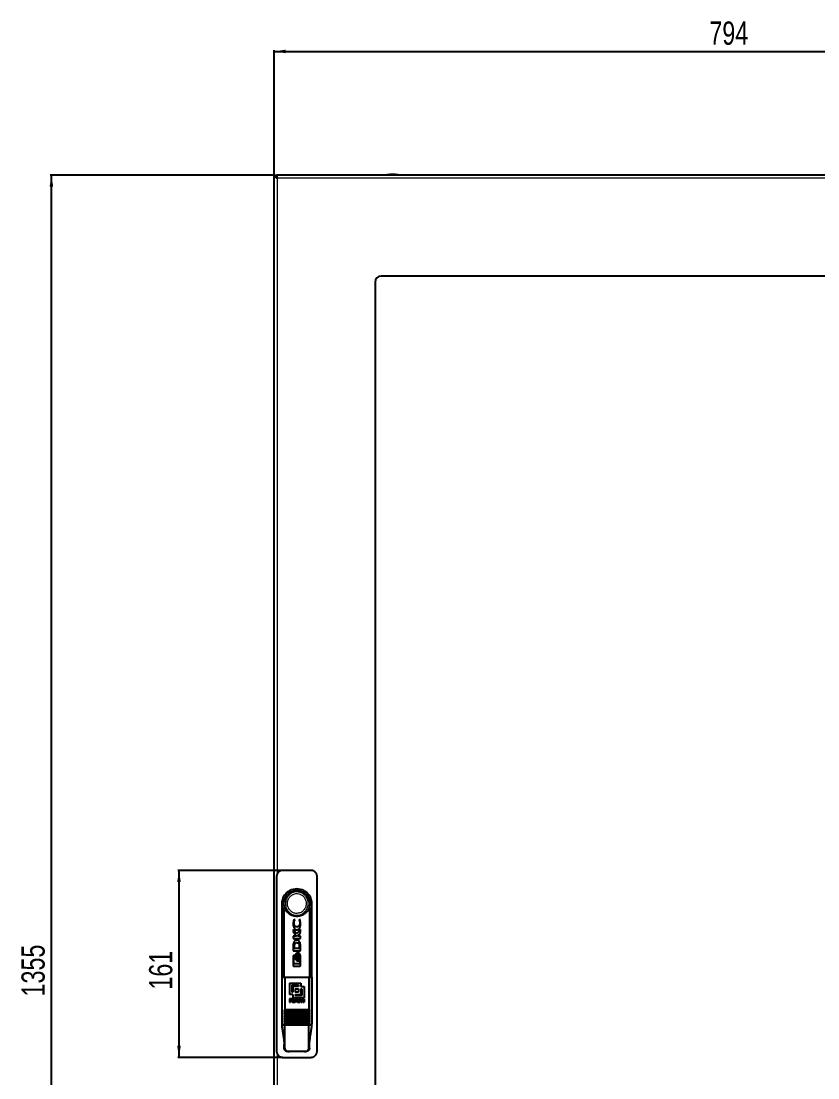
# Model space of a CAD drawing. Header units: millimetres. Extents: x -793 to 1819, y -785 to 978.
# Drawn here: x -793 to -107, y 24 to 934 of the extents above; entities that cross this region are included whole.
import ezdxf

# ---------------------------------------------------------------- set-up
doc = ezdxf.new("R2010")
doc.units = ezdxf.units.MM
doc.layers.add('FORMAT', color=7, linetype='Continuous')
doc.styles.add('SLDTEXTSTYLE0', font='TXT', dxfattribs={"width": 0.75})
doc.dimstyles.new('SLDDIMSTYLE0', dxfattribs={"dimtxt": 20, "dimasz": 10, "dimexe": 0, "dimexo": 0.0625, "dimgap": 5, "dimtad": 2, "dimdec": 1, "dimrnd": 1e-09, "dimzin": 12, "dimdsep": 46, "dimtxsty": 'SLDTEXTSTYLE0', "dimsah": 1, "dimcen": 0.09, "dimadec": 0, "dimazin": 3, "dimtfac": 1, "dimtofl": 0, "dimtmove": 0, "dimatfit": 3, "dimfxl": 0, "dimfrac": 2, "dimtolj": 1, "dimtzin": 12, "dimarcsym": 0})

# ---------------------------------------------------------------- blocks, each defined once
blk = doc.blocks.new('_D')
at = {"layer": 'FORMAT'}
for p, q in [((-575.1, 801.54), (-575.1, 909.03)), ((-575.1, 908.03), (218.9, 908.03)), ((218.9, 801.54), (218.9, 909.03))]:
    blk.add_line(p, q, dxfattribs=at)
for points in [[(-575.1, 908.03), (-565.1, 906.49), (-565.1, 909.57)], [(218.9, 908.03), (208.9, 909.57), (208.9, 906.49)]]:
    blk.add_solid(points, dxfattribs=at)
at = {"layer": 'FORMAT', "insert": (-200.27, 933.81), "char_height": 20, "attachment_point": 1, "style": 'SLDTEXTSTYLE0'}
blk.add_mtext('794', dxfattribs=at)
blk = doc.blocks.new('_D_1')
at = {"layer": 'FORMAT'}
for p, q in [((-575.11, 801.53), (-768, 801.53)), ((-767, -553.47), (-767, 801.53)), ((-575.11, -553.47), (-768, -553.47))]:
    blk.add_line(p, q, dxfattribs=at)
for points in [[(-767, 801.53), (-768.54, 791.53), (-765.46, 791.53)], [(-767, -553.47), (-765.46, -543.47), (-768.54, -543.47)]]:
    blk.add_solid(points, dxfattribs=at)
at = {"layer": 'FORMAT', "insert": (-792.78, 94.48), "char_height": 20, "attachment_point": 1, "rotation": 90, "style": 'SLDTEXTSTYLE0'}
blk.add_mtext('1355', dxfattribs=at)
blk = doc.blocks.new('_D_4')
at = {"layer": 'FORMAT'}
for p, q in [((-567.61, 203.03), (-658.11, 203.03)), ((-657.11, 203.03), (-657.11, 42.03)), ((-567.61, 42.03), (-658.11, 42.03))]:
    blk.add_line(p, q, dxfattribs=at)
for points in [[(-657.11, 203.03), (-658.64, 193.03), (-655.57, 193.03)], [(-657.11, 42.03), (-655.57, 52.03), (-658.64, 52.03)]]:
    blk.add_solid(points, dxfattribs=at)
at = {"layer": 'FORMAT', "insert": (-682.89, 100.37), "char_height": 20, "attachment_point": 1, "rotation": 90, "style": 'SLDTEXTSTYLE0'}
blk.add_mtext('161', dxfattribs=at)

msp = doc.modelspace()

# ---------------------------------------------------------------- linework, layer by layer
at = {"color": 7, "linetype": 'Continuous', "lineweight": 25}
for p, q in [((-575.1, 801.53), (-573.1, 801.53)), ((-575.1, -553.47), (-575.1, 801.53)), ((216.6, 801.53), (-572.8, 801.53)), ((-572.8, 799.8), (-572.8, 801.53)), ((126.9, 714.53), (-483.1, 714.53)), ((-488.1, 709.53), (-488.1, -461.47)), ((-543.6, 203.03), (-567.6, 203.03)), ((-573.1, 197.53), (-573.1, 47.53)), ((-538.1, 47.53), (-538.1, 197.53)), ((-568.6, 174.03), (-568.6, 71.03)), ((-542.6, 71.03), (-542.6, 174.03)), ((-566.6, 111.03), (-566.6, 171.03)), ((-566.6, 171.03), (-566.6, 171.03)), ((-544.6, 171.03), (-544.6, 111.03)), ((-544.6, 171.03), (-544.6, 171.03)), ((-558.3, 160.71), (-558.83, 157.55)), ((-557.21, 160.33), (-558.3, 160.71)), ((-557.21, 160.04), (-557.21, 160.33)), ((-552.81, 160.31), (-553.62, 160.59)), ((-553.62, 160.59), (-553.62, 160.36)), ((-552.38, 157.53), (-552.81, 160.31)), ((-555.96, 148.36), (-558.75, 152.16)), ((-558.75, 152.16), (-558.75, 150.47)), ((-558.75, 150.47), (-555.79, 146.48)), ((-555.79, 146.48), (-558.75, 146.48)), ((-558.75, 146.48), (-558.75, 144.25)), ((-552.46, 152.25), (-555.96, 148.36)), ((-555.1, 146.48), (-552.46, 149.51)), ((-552.46, 146.48), (-555.1, 146.48)), ((-552.46, 149.51), (-552.46, 152.25)), ((-552.46, 144.25), (-552.46, 146.48)), ((-558.75, 144.25), (-552.46, 144.25)), ((-558.74, 137.85), (-558.74, 133.62)), ((-557.79, 138.51), (-557.87, 137.54)), ((-557.87, 137.54), (-557.87, 135.98)), ((-553.23, 135.98), (-553.23, 137.4)), ((-552.48, 138.67), (-552.66, 140.29)), ((-552.45, 137.67), (-552.48, 138.67)), ((-552.45, 137.65), (-552.45, 137.67)), ((-552.45, 137.63), (-552.45, 137.65)), ((-552.45, 133.62), (-552.45, 137.63)), ((-558.75, 129.03), (-558.75, 121.18)), ((-558.74, 133.62), (-552.45, 133.62)), ((-558.24, 122.65), (-558.24, 128.89)), ((-558.24, 128.89), (-557.66, 128.89)), ((-557.66, 129.68), (-558.09, 129.68)), ((-557.87, 135.98), (-553.23, 135.98)), ((-557.66, 128.89), (-557.66, 129.68)), ((-555.64, 131.39), (-555.87, 131.53)), ((-554.9, 131.91), (-555.57, 131.91)), ((-555.27, 130.98), (-555.5, 131.26)), ((-555.16, 128.61), (-554.89, 130.17)), ((-554.88, 127.04), (-555.16, 128.61)), ((-554.89, 130.17), (-555.12, 130.74)), ((-553.81, 131.91), (-554.51, 131.91)), ((-552.46, 121.18), (-552.46, 129.03)), ((-552.94, 122.65), (-558.24, 122.65)), ((-558.09, 120.53), (-553.12, 120.53)), ((-555.93, 125.71), (-555.66, 125.85)), ((-555.73, 125.24), (-555.05, 125.24)), ((-555.51, 125.97), (-555.27, 126.24)), ((-555.11, 126.48), (-554.88, 127.04)), ((-554.66, 125.24), (-553.96, 125.24)), ((-552.94, 126.33), (-552.94, 122.65)), ((-568.57, 111.03), (-568.57, 70.53)), ((-568.57, 111.03), (-565.94, 111.03)), ((-565.94, 111.03), (-545.26, 111.03)), ((-565.94, 111.03), (-565.94, 83.03)), ((-545.26, 111.03), (-545.26, 83.03)), ((-545.26, 111.03), (-542.64, 111.03)), ((-542.64, 111.03), (-542.64, 70.53)), ((-561.95, 106.03), (-552.18, 106.03)), ((-561.95, 106.03), (-561.95, 96.27)), ((-559.99, 104.08), (-559.99, 98.22)), ((-559.99, 104.08), (-554.14, 104.08)), ((-554.14, 103.1), (-559.02, 103.1)), ((-559.02, 103.1), (-559.02, 98.22)), ((-557.06, 101.15), (-557.06, 98.22)), ((-557.06, 101.15), (-554.14, 101.15)), ((-554.14, 104.08), (-554.14, 103.1)), ((-554.14, 101.15), (-554.14, 98.22)), ((-552.18, 106.03), (-552.18, 103.1)), ((-552.18, 103.1), (-549.26, 103.1)), ((-552.18, 101.15), (-552.18, 96.27)), ((-552.18, 101.15), (-551.21, 101.15)), ((-551.21, 101.15), (-551.21, 95.3)), ((-549.26, 103.1), (-549.26, 93.34)), ((-559.02, 96.27), (-561.95, 96.27)), ((-559.88, 92.47), (-561.94, 92.47)), ((-561.94, 92.47), (-561.94, 89.5)), ((-561.07, 91.98), (-561.07, 91.18)), ((-561.07, 91.98), (-560, 91.98)), ((-560.04, 91.18), (-561.07, 91.18)), ((-559.02, 98.22), (-559.99, 98.22)), ((-559.02, 96.27), (-559.02, 93.34)), ((-549.26, 93.34), (-559.02, 93.34)), ((-556.56, 92.47), (-558.1, 89.5)), ((-554.14, 98.22), (-557.06, 98.22)), ((-557.06, 96.27), (-557.06, 95.3)), ((-557.06, 96.27), (-552.18, 96.27)), ((-551.21, 95.3), (-557.06, 95.3)), ((-556.64, 90.6), (-556.05, 91.87)), ((-555.54, 92.47), (-556.56, 92.47)), ((-556.05, 91.87), (-555.45, 90.6)), ((-553.98, 89.5), (-555.54, 92.47)), ((-552.22, 92.47), (-553.53, 92.47)), ((-553.53, 92.47), (-553.53, 89.5)), ((-552.69, 91.9), (-552.69, 89.5)), ((-552.69, 91.9), (-551.81, 89.5)), ((-551.36, 90.21), (-552.22, 92.47)), ((-550.51, 92.47), (-551.36, 90.21)), ((-550.9, 89.5), (-550.02, 91.9)), ((-549.19, 92.47), (-550.51, 92.47)), ((-550.02, 91.9), (-550.02, 89.5)), ((-549.19, 92.47), (-549.19, 89.5)), ((-566.2, 82.93), (-566, 82.93)), ((-545.2, 82.93), (-566, 82.93)), ((-561.94, 89.5), (-561.07, 89.5)), ((-561.07, 90.68), (-561.07, 89.5)), ((-561.07, 90.68), (-560.14, 90.68)), ((-559.51, 90.2), (-559.49, 89.88)), ((-559.36, 89.5), (-558.4, 89.5)), ((-558.57, 89.94), (-558.59, 90.29)), ((-558.57, 89.94), (-558.57, 89.92)), ((-558.4, 89.59), (-558.4, 89.5)), ((-558.1, 89.5), (-557.16, 89.5)), ((-557.16, 89.5), (-556.88, 90.11)), ((-556.88, 90.11), (-555.21, 90.11)), ((-555.45, 90.6), (-556.64, 90.6)), ((-555.21, 90.11), (-554.91, 89.5)), ((-554.91, 89.5), (-553.98, 89.5)), ((-553.53, 89.5), (-552.69, 89.5)), ((-551.81, 89.5), (-550.9, 89.5)), ((-550.02, 89.5), (-549.19, 89.5)), ((-545.2, 82.93), (-545, 82.93)), ((-545.2, 81.53), (-566, 81.53)), ((-545.2, 80.13), (-566, 80.13)), ((-545.2, 78.73), (-566, 78.73)), ((-545.2, 77.33), (-566, 77.33)), ((-545.2, 75.93), (-566, 75.93)), ((-545.2, 74.53), (-566, 74.53)), ((-545.2, 73.13), (-566, 73.13)), ((-545.2, 81.53), (-545, 81.53)), ((-545.2, 80.13), (-545, 80.13)), ((-545.2, 78.73), (-545, 78.73)), ((-545.2, 77.33), (-545, 77.33)), ((-545.2, 75.93), (-545, 75.93)), ((-545.2, 74.53), (-545, 74.53)), ((-545.2, 73.13), (-545, 73.13)), ((-568.57, 70.53), (-565.94, 70.53)), ((-568.57, 70.03), (-565.94, 70.03)), ((-566.6, 70.03), (-566.6, 70.53)), ((-565.94, 71.83), (-565.94, 70.53)), ((-565.94, 70.53), (-545.26, 70.53)), ((-565.94, 50.03), (-565.94, 70.03)), ((-565.94, 70.03), (-545.26, 70.03)), ((-545.26, 71.83), (-545.26, 70.53)), ((-545.26, 70.53), (-542.64, 70.53)), ((-545.26, 50.03), (-545.26, 70.03)), ((-545.26, 70.03), (-542.64, 70.03)), ((-544.6, 70.53), (-544.6, 70.03)), ((-566.56, 50.03), (-566.56, 53.12)), ((-562.33, 47.03), (-563.26, 47.03)), ((-548.87, 47.03), (-562.33, 47.03)), ((-547.94, 47.03), (-548.87, 47.03)), ((-544.64, 50.03), (-544.64, 53.12)), ((-567.6, 42.03), (-543.6, 42.03))]:
    msp.add_line(p, q, dxfattribs=at)
at = {"color": 8, "linetype": 'Continuous', "lineweight": 18}
for p, q in [((-473.1, 801.66), (-477.96, 801.66)), ((-473.1, 801.78), (-477.85, 801.78)), ((-468.35, 801.78), (-473.1, 801.78)), ((-468.24, 801.66), (-473.1, 801.66)), ((216.3, 798.93), (-572.5, 798.93)), ((-572.5, 798.93), (-572.5, 200)), ((-565.94, 83.03), (-545.26, 83.03)), ((-566.56, 50.03), (-565.94, 50.03)), ((-545.26, 50.03), (-544.64, 50.03)), ((-572.5, 45.04), (-572.5, -550.87))]:
    msp.add_line(p, q, dxfattribs=at)
at = {"color": 7, "linetype": 'Continuous', "lineweight": 25}
for centre, radius, start, end in [((-477.84, 801.66), 0.126, 96.02558, 180), ((-452.2, 801.6), 25.77, 179.86102, 180.13898), ((-473.1, 756.78), 45.25, 90.0016, 96.02558), ((-473.1, 756.78), 45.25, 83.97442, 89.9984), ((-468.37, 801.66), 0.126, 0, 83.97442), ((-494.01, 801.6), 25.77, 359.86102, 0.13898), ((-483.1, 709.53), 5, 90, 180), ((-555.6, 174.03), 11.4, 344.74488, 195.25752), ((-555.6, 174.03), 13, 35.39435, 144.60565), ((-555.6, 174.03), 13, 144.60565, 180), ((-555.6, 174.03), 13, 0, 35.39435), ((-555.6, 71.03), 13, 180, 184.41172), ((-555.6, 71.03), 13, 355.58829, 0)]:
    msp.add_arc(centre, radius, start, end, dxfattribs=at)
for points, knots in [([(-575.1, 801.53), (-575.1, 801.42), (-575.08, 801.32), (-575.02, 801.1), (-574.97, 800.99), (-574.84, 800.77), (-574.76, 800.66), (-574.57, 800.45), (-574.46, 800.34), (-574.22, 800.12), (-574.08, 800.01), (-573.8, 799.8), (-573.65, 799.69), (-573.18, 799.36), (-572.84, 799.15), (-572.5, 798.93)], [0, 0, 0, 0, 0.125, 0.125, 0.25, 0.25, 0.375, 0.375, 0.5, 0.5, 0.625, 0.625, 0.75, 0.75, 1, 1, 1, 1]), ([(-573.1, 801.53), (-573.1, 801.1), (-573.04, 800.67), (-572.81, 799.8), (-572.66, 799.37), (-572.5, 798.93)], [0, 0, 0, 0, 0.5, 0.5, 1, 1, 1, 1]), ([(-572.5, 798.93), (-572.53, 799.27), (-572.55, 799.61), (-572.6, 800.24), (-572.63, 800.53), (-572.68, 801.01), (-572.7, 801.2), (-572.75, 801.46), (-572.78, 801.53), (-572.8, 801.53)], [0, 0, 0, 0, 0.25, 0.25, 0.5, 0.5, 0.75, 0.75, 1, 1, 1, 1]), ([(-567.6, 203.03), (-567.68, 203.03), (-567.91, 203.03), (-568.29, 203), (-568.75, 202.92), (-569.12, 202.82), (-569.53, 202.69), (-569.94, 202.52), (-570.42, 202.27), (-570.78, 202.03), (-571.18, 201.72), (-571.61, 201.33), (-572, 200.85), (-572.35, 200.33), (-572.64, 199.79), (-572.85, 199.2), (-572.99, 198.66), (-573.08, 198.14), (-573.09, 197.74), (-573.1, 197.53)], [0, 0, 0, 0, 0.026495, 0.079728, 0.133428, 0.187603, 0.214828, 0.281033, 0.343431, 0.401461, 0.429631, 0.518987, 0.603551, 0.644369, 0.733725, 0.818289, 0.859107, 0.929331, 1, 1, 1, 1]), ([(-538.1, 197.53), (-538.1, 197.61), (-538.1, 197.84), (-538.14, 198.22), (-538.21, 198.68), (-538.31, 199.05), (-538.48, 199.57), (-538.73, 200.14), (-539.07, 200.66), (-539.44, 201.15), (-539.87, 201.6), (-540.36, 201.98), (-540.81, 202.28), (-541.22, 202.5), (-541.72, 202.71), (-542.09, 202.82), (-542.51, 202.93), (-542.99, 203.01), (-543.4, 203.03), (-543.6, 203.03)], [0, 0, 0, 0, 0.026361, 0.079299, 0.132997, 0.187473, 0.214842, 0.321014, 0.402187, 0.429556, 0.535729, 0.616903, 0.644273, 0.72354, 0.777239, 0.831716, 0.859086, 0.929219, 1, 1, 1, 1]), ([(-544.6, 171.03), (-544.61, 171.01), (-544.63, 170.93), (-544.68, 170.83), (-544.75, 170.76), (-544.81, 170.73), (-544.87, 170.73), (-544.91, 170.74), (-544.95, 170.77), (-544.99, 170.78), (-545.02, 170.82), (-545.04, 170.81), (-545.07, 170.77), (-545.15, 170.63), (-545.24, 170.42), (-545.37, 170.13), (-545.52, 169.79), (-545.7, 169.39), (-545.91, 169), (-546.16, 168.57), (-546.5, 168.05), (-546.96, 167.45), (-547.37, 166.98), (-547.74, 166.6), (-548.16, 166.2), (-548.73, 165.72), (-549.47, 165.19), (-550.13, 164.8), (-550.68, 164.53), (-551.23, 164.27), (-551.95, 164), (-552.84, 163.73), (-553.6, 163.57), (-554.22, 163.49), (-554.84, 163.42), (-555.56, 163.4), (-556.45, 163.43), (-557.24, 163.51), (-557.91, 163.64), (-558.57, 163.79), (-559.27, 164), (-559.85, 164.23), (-560.38, 164.46), (-560.72, 164.62), (-561.14, 164.85), (-561.45, 165.03), (-561.98, 165.36), (-562.56, 165.79), (-563.23, 166.36), (-563.78, 166.92), (-564.19, 167.4), (-564.51, 167.8), (-564.81, 168.22), (-565.14, 168.74), (-565.39, 169.19), (-565.56, 169.53), (-565.66, 169.74), (-565.77, 169.98), (-565.87, 170.23), (-565.98, 170.47), (-566.06, 170.64), (-566.11, 170.74), (-566.15, 170.79), (-566.17, 170.82), (-566.2, 170.8), (-566.24, 170.77), (-566.3, 170.74), (-566.36, 170.73), (-566.42, 170.74), (-566.46, 170.77), (-566.5, 170.81), (-566.55, 170.89), (-566.58, 170.98), (-566.6, 171.03)], [0, 0, 0, 0, 0.007429, 0.022366, 0.037562, 0.053017, 0.060786, 0.067374, 0.073961, 0.080589, 0.08425, 0.085866, 0.088472, 0.091878, 0.103753, 0.109329, 0.120579, 0.137541, 0.148867, 0.160012, 0.182366, 0.204942, 0.227741, 0.239178, 0.252537, 0.279364, 0.306563, 0.334141, 0.347993, 0.361602, 0.38893, 0.41664, 0.44474, 0.458856, 0.47264, 0.500321, 0.523672, 0.552117, 0.571185, 0.585017, 0.612793, 0.636229, 0.640975, 0.664789, 0.669571, 0.683938, 0.697687, 0.7253, 0.748604, 0.777009, 0.796056, 0.805201, 0.823525, 0.841971, 0.860539, 0.869844, 0.87594, 0.882036, 0.892761, 0.900541, 0.906874, 0.910301, 0.913, 0.914838, 0.9167, 0.924526, 0.932352, 0.948085, 0.955997, 0.963249, 0.970501, 0.985183, 1, 1, 1, 1]), ([(-558.83, 157.55), (-558.8, 156.96), (-558.75, 155.78), (-558.25, 154.07), (-557.51, 152.76), (-556.68, 152.11), (-556.13, 151.88), (-555.83, 151.86), (-555.68, 151.84)], [0, 0, 0, 0, 0.250282, 0.499393, 0.748791, 0.874699, 0.937286, 1, 1, 1, 1]), ([(-558, 157.61), (-557.97, 158.05), (-557.91, 158.92), (-557.45, 159.67), (-557.21, 160.04)], [0, 0, 0, 0, 0.500963, 1, 1, 1, 1]), ([(-555.53, 154.35), (-555.72, 154.37), (-556.09, 154.4), (-556.61, 154.66), (-557.05, 155.01), (-557.52, 155.6), (-557.92, 156.48), (-557.98, 157.23), (-558, 157.61)], [0, 0, 0, 0, 0.124416, 0.248357, 0.373982, 0.500169, 0.7494, 1, 1, 1, 1]), ([(-555.68, 151.84), (-555.37, 151.87), (-554.76, 151.93), (-553.93, 152.39), (-553.32, 153.09), (-552.77, 154.19), (-552.43, 155.7), (-552.39, 156.92), (-552.38, 157.53)], [0, 0, 0, 0, 0.125262, 0.250124, 0.375384, 0.500707, 0.750322, 1, 1, 1, 1]), ([(-553.06, 157.61), (-553.09, 157.23), (-553.14, 156.48), (-553.54, 155.61), (-554.01, 155.02), (-554.44, 154.66), (-554.96, 154.4), (-555.34, 154.37), (-555.53, 154.35)], [0, 0, 0, 0, 0.249965, 0.497821, 0.623014, 0.748581, 0.874284, 1, 1, 1, 1]), ([(-553.62, 160.36), (-553.45, 159.91), (-553.12, 159.03), (-553.08, 158.08), (-553.06, 157.61)], [0, 0, 0, 0, 0.500084, 1, 1, 1, 1]), ([(-558.09, 141.38), (-558.22, 141.11), (-558.48, 140.56), (-558.68, 139.36), (-558.72, 138.45), (-558.74, 137.85)], [0, 0, 0, 0, 0.249362, 0.499672, 1, 1, 1, 1]), ([(-552.66, 140.29), (-552.75, 140.59), (-552.93, 141.19), (-553.44, 141.98), (-554.13, 142.62), (-554.98, 143.02), (-555.93, 143.06), (-556.83, 142.75), (-557.57, 142.15), (-557.92, 141.64), (-558.09, 141.38)], [0, 0, 0, 0, 0.125557, 0.25014, 0.375477, 0.500068, 0.624419, 0.749377, 0.874071, 1, 1, 1, 1]), ([(-555.58, 140.53), (-555.86, 140.52), (-556.29, 140.51), (-556.83, 140.33), (-557.18, 140.08), (-557.43, 139.73), (-557.64, 139.21), (-557.73, 138.79), (-557.79, 138.51)], [0, 0, 0, 0, 0.249432, 0.37514, 0.499356, 0.623458, 0.749245, 1, 1, 1, 1]), ([(-553.23, 137.4), (-553.24, 137.78), (-553.26, 138.52), (-553.46, 139.48), (-553.94, 140.08), (-554.61, 140.48), (-555.19, 140.51), (-555.58, 140.53)], [0, 0, 0, 0, 0.248427, 0.497372, 0.622903, 0.74851, 1, 1, 1, 1]), ([(-558.09, 129.68), (-558.17, 129.67), (-558.34, 129.65), (-558.56, 129.5), (-558.69, 129.32), (-558.74, 129.16), (-558.74, 129.07), (-558.75, 129.03)], [0, 0, 0, 0, 0.249445, 0.498999, 0.74851, 0.873859, 1, 1, 1, 1]), ([(-555.87, 131.53), (-556, 131.47), (-556.26, 131.34), (-556.67, 130.93), (-557.03, 130.3), (-557.28, 129.47), (-557.3, 128.9), (-557.32, 128.61)], [0, 0, 0, 0, 0.1246, 0.248977, 0.500405, 0.749333, 1, 1, 1, 1]), ([(-557.32, 128.61), (-557.31, 128.33), (-557.28, 127.77), (-557.04, 126.95), (-556.7, 126.33), (-556.3, 125.91), (-556.05, 125.78), (-555.93, 125.71)], [0, 0, 0, 0, 0.2487307, 0.4973773, 0.750528, 0.8752331, 1, 1, 1, 1]), ([(-556.81, 128.61), (-556.76, 129.13), (-556.69, 129.91), (-556.23, 130.87), (-555.84, 131.21), (-555.64, 131.39)], [0, 0, 0, 0, 0.4989654, 0.749922, 1, 1, 1, 1]), ([(-555.66, 125.85), (-555.86, 126.02), (-556.24, 126.37), (-556.69, 127.32), (-556.76, 128.1), (-556.81, 128.61)], [0, 0, 0, 0, 0.249575, 0.500842, 1, 1, 1, 1]), ([(-555.5, 131.26), (-555.67, 131.09), (-556.01, 130.73), (-556.4, 129.83), (-556.46, 129.1), (-556.51, 128.61)], [0, 0, 0, 0, 0.2501927, 0.5001584, 1, 1, 1, 1]), ([(-556.51, 128.61), (-556.46, 128.13), (-556.4, 127.4), (-556.01, 126.5), (-555.68, 126.14), (-555.51, 125.97)], [0, 0, 0, 0, 0.499584, 0.749527, 1, 1, 1, 1]), ([(-556, 128.61), (-555.97, 129.03), (-555.93, 129.67), (-555.63, 130.47), (-555.39, 130.81), (-555.27, 130.98)], [0, 0, 0, 0, 0.50146, 0.750257, 1, 1, 1, 1]), ([(-555.27, 126.24), (-555.39, 126.41), (-555.63, 126.76), (-555.92, 127.56), (-555.96, 128.19), (-556, 128.61)], [0, 0, 0, 0, 0.250895, 0.500775, 1, 1, 1, 1]), ([(-554.23, 128.61), (-554.28, 127.96), (-554.36, 126.99), (-554.87, 125.98), (-555.29, 125.47), (-555.58, 125.32), (-555.73, 125.24)], [0, 0, 0, 0, 0.497146, 0.748374, 0.87465, 1, 1, 1, 1]), ([(-555.12, 130.74), (-555.28, 130.4), (-555.62, 129.73), (-555.65, 128.99), (-555.67, 128.61)], [0, 0, 0, 0, 0.498433, 1, 1, 1, 1]), ([(-555.67, 128.61), (-555.65, 128.23), (-555.62, 127.49), (-555.28, 126.81), (-555.11, 126.48)], [0, 0, 0, 0, 0.501471, 1, 1, 1, 1]), ([(-555.57, 131.91), (-555.45, 131.82), (-555.19, 131.64), (-554.81, 131.14), (-554.35, 130.16), (-554.28, 129.23), (-554.23, 128.61)], [0, 0, 0, 0, 0.1256783, 0.2511395, 0.5015899, 1, 1, 1, 1]), ([(-555.05, 125.24), (-554.91, 125.32), (-554.62, 125.47), (-554.2, 125.97), (-553.68, 126.99), (-553.61, 127.96), (-553.56, 128.61)], [0, 0, 0, 0, 0.125292, 0.251009, 0.501049, 1, 1, 1, 1]), ([(-553.56, 128.61), (-553.6, 129.23), (-553.67, 130.15), (-554.14, 131.14), (-554.51, 131.64), (-554.77, 131.82), (-554.9, 131.91)], [0, 0, 0, 0, 0.496168, 0.747703, 0.874111, 1, 1, 1, 1]), ([(-553.16, 128.61), (-553.21, 127.96), (-553.29, 126.99), (-553.8, 125.98), (-554.22, 125.47), (-554.51, 125.32), (-554.66, 125.24)], [0, 0, 0, 0, 0.497154, 0.74838, 0.874653, 1, 1, 1, 1]), ([(-554.51, 131.91), (-554.38, 131.82), (-554.12, 131.64), (-553.75, 131.14), (-553.28, 130.16), (-553.21, 129.23), (-553.16, 128.61)], [0, 0, 0, 0, 0.125677, 0.251137, 0.501585, 1, 1, 1, 1]), ([(-552.46, 129.03), (-552.48, 129.3), (-552.53, 129.85), (-552.82, 130.62), (-553.14, 131.22), (-553.47, 131.67), (-553.7, 131.83), (-553.81, 131.91)], [0, 0, 0, 0, 0.249822, 0.49931, 0.748741, 0.874879, 1, 1, 1, 1]), ([(-558.75, 121.18), (-558.74, 121.14), (-558.74, 121.05), (-558.69, 120.89), (-558.56, 120.71), (-558.34, 120.56), (-558.17, 120.54), (-558.09, 120.53)], [0, 0, 0, 0, 0.125388, 0.250591, 0.500192, 0.749805, 1, 1, 1, 1]), ([(-553.96, 125.24), (-553.85, 125.3), (-553.62, 125.41), (-553.25, 125.77), (-553.07, 126.1), (-552.94, 126.33)], [0, 0, 0, 0, 0.248111, 0.495863, 1, 1, 1, 1]), ([(-553.12, 120.53), (-553.03, 120.54), (-552.86, 120.56), (-552.64, 120.71), (-552.52, 120.89), (-552.46, 121.05), (-552.46, 121.14), (-552.46, 121.18)], [0, 0, 0, 0, 0.249437, 0.498997, 0.748516, 0.87386, 1, 1, 1, 1]), ([(-559.35, 91.58), (-559.36, 91.53), (-559.36, 91.45), (-559.42, 91.35), (-559.51, 91.27), (-559.71, 91.18), (-559.9, 91.18), (-560.04, 91.18)], [0, 0, 0, 0, 0.144848, 0.259554, 0.374146, 0.548842, 1, 1, 1, 1]), ([(-560, 91.98), (-559.86, 91.97), (-559.68, 91.96), (-559.48, 91.86), (-559.4, 91.77), (-559.36, 91.67), (-559.35, 91.61), (-559.35, 91.58)], [0, 0, 0, 0, 0.464779, 0.639498, 0.766783, 0.894486, 1, 1, 1, 1]), ([(-558.48, 91.64), (-558.48, 91.73), (-558.5, 91.89), (-558.61, 92.1), (-558.8, 92.27), (-559.22, 92.45), (-559.61, 92.46), (-559.88, 92.47)], [0, 0, 0, 0, 0.149141, 0.264134, 0.378852, 0.560232, 1, 1, 1, 1]), ([(-559.11, 90.94), (-559, 90.97), (-558.82, 91.02), (-558.62, 91.19), (-558.51, 91.38), (-558.48, 91.54), (-558.48, 91.62), (-558.48, 91.64)], [0, 0, 0, 0, 0.331473, 0.546481, 0.762526, 0.960277, 1, 1, 1, 1]), ([(-565.94, 81.63), (-565.99, 81.85), (-566.05, 82.17), (-566.14, 82.61), (-566.18, 82.82), (-566.2, 82.93)], [0, 0, 0, 0, 0.499993, 0.749996, 1, 1, 1, 1]), ([(-566, 82.93), (-565.99, 82.93), (-565.98, 82.94), (-565.96, 82.96), (-565.95, 82.99), (-565.94, 83.02), (-565.94, 83.03), (-565.94, 83.03)], [0, 0, 0, 0, 0.295691, 0.568687, 0.759853, 0.951912, 1, 1, 1, 1]), ([(-560.14, 90.68), (-560.03, 90.68), (-559.87, 90.67), (-559.69, 90.61), (-559.61, 90.55), (-559.54, 90.44), (-559.52, 90.32), (-559.51, 90.24), (-559.51, 90.2)], [0, 0, 0, 0, 0.362307, 0.499762, 0.603895, 0.707751, 0.888159, 1, 1, 1, 1]), ([(-559.49, 89.88), (-559.49, 89.85), (-559.48, 89.78), (-559.45, 89.65), (-559.41, 89.56), (-559.37, 89.51), (-559.36, 89.5)], [0, 0, 0, 0, 0.2561394, 0.5126978, 0.9190221, 1, 1, 1, 1]), ([(-558.59, 90.29), (-558.6, 90.4), (-558.62, 90.56), (-558.72, 90.75), (-558.89, 90.87), (-559.03, 90.92), (-559.11, 90.94)], [0, 0, 0, 0, 0.336422, 0.52346, 0.710673, 1, 1, 1, 1]), ([(-558.4, 89.59), (-558.43, 89.61), (-558.48, 89.63), (-558.53, 89.71), (-558.56, 89.81), (-558.57, 89.89), (-558.57, 89.92)], [0, 0, 0, 0, 0.20263, 0.420406, 0.728008, 1, 1, 1, 1]), ([(-545.26, 83.03), (-545.26, 83.02), (-545.26, 83), (-545.25, 82.98), (-545.24, 82.95), (-545.22, 82.94), (-545.21, 82.93), (-545.2, 82.93)], [0, 0, 0, 0, 0.1717087, 0.3429843, 0.5250053, 0.735802, 1, 1, 1, 1]), ([(-545, 82.93), (-545.02, 82.82), (-545.07, 82.55), (-545.16, 82.12), (-545.22, 81.79), (-545.26, 81.63)], [0, 0, 0, 0, 0.249996, 0.624995, 1, 1, 1, 1]), ([(-565.94, 80.23), (-565.99, 80.45), (-566.05, 80.77), (-566.14, 81.21), (-566.18, 81.42), (-566.2, 81.53)], [0, 0, 0, 0, 0.499993, 0.749996, 1, 1, 1, 1]), ([(-565.94, 78.83), (-565.99, 79.05), (-566.05, 79.37), (-566.14, 79.81), (-566.18, 80.02), (-566.2, 80.13)], [0, 0, 0, 0, 0.499993, 0.749996, 1, 1, 1, 1]), ([(-565.94, 77.43), (-565.99, 77.65), (-566.05, 77.97), (-566.14, 78.41), (-566.18, 78.62), (-566.2, 78.73)], [0, 0, 0, 0, 0.499993, 0.749996, 1, 1, 1, 1]), ([(-565.94, 76.03), (-565.99, 76.25), (-566.05, 76.57), (-566.14, 77.01), (-566.18, 77.22), (-566.2, 77.33)], [0, 0, 0, 0, 0.4999933, 0.7499958, 1, 1, 1, 1]), ([(-565.94, 74.63), (-565.99, 74.85), (-566.05, 75.17), (-566.14, 75.61), (-566.18, 75.82), (-566.2, 75.93)], [0, 0, 0, 0, 0.499993, 0.749996, 1, 1, 1, 1]), ([(-565.94, 73.23), (-565.99, 73.45), (-566.05, 73.77), (-566.14, 74.21), (-566.18, 74.42), (-566.2, 74.53)], [0, 0, 0, 0, 0.499993, 0.749996, 1, 1, 1, 1]), ([(-565.94, 71.83), (-565.99, 72.05), (-566.05, 72.37), (-566.14, 72.81), (-566.18, 73.02), (-566.2, 73.13)], [0, 0, 0, 0, 0.499993, 0.749996, 1, 1, 1, 1]), ([(-566, 81.53), (-565.99, 81.53), (-565.98, 81.54), (-565.96, 81.56), (-565.95, 81.59), (-565.94, 81.62), (-565.94, 81.63), (-565.94, 81.63)], [0, 0, 0, 0, 0.295691, 0.568687, 0.759853, 0.951912, 1, 1, 1, 1]), ([(-566, 80.13), (-565.99, 80.13), (-565.98, 80.14), (-565.96, 80.16), (-565.95, 80.19), (-565.94, 80.22), (-565.94, 80.23), (-565.94, 80.23)], [0, 0, 0, 0, 0.2956914, 0.5686867, 0.7598531, 0.9519121, 1, 1, 1, 1]), ([(-566, 78.73), (-565.99, 78.73), (-565.98, 78.74), (-565.96, 78.76), (-565.95, 78.79), (-565.94, 78.82), (-565.94, 78.83), (-565.94, 78.83)], [0, 0, 0, 0, 0.2956914, 0.5686867, 0.7598531, 0.9519121, 1, 1, 1, 1]), ([(-566, 77.33), (-565.99, 77.33), (-565.98, 77.34), (-565.96, 77.36), (-565.95, 77.39), (-565.94, 77.42), (-565.94, 77.43), (-565.94, 77.43)], [0, 0, 0, 0, 0.295691, 0.568687, 0.759853, 0.951912, 1, 1, 1, 1]), ([(-566, 75.93), (-565.99, 75.93), (-565.98, 75.94), (-565.96, 75.96), (-565.95, 75.99), (-565.94, 76.02), (-565.94, 76.03), (-565.94, 76.03)], [0, 0, 0, 0, 0.295691, 0.568687, 0.759853, 0.951912, 1, 1, 1, 1]), ([(-566, 74.53), (-565.99, 74.53), (-565.98, 74.54), (-565.96, 74.56), (-565.95, 74.59), (-565.94, 74.62), (-565.94, 74.63), (-565.94, 74.63)], [0, 0, 0, 0, 0.295691, 0.568687, 0.759853, 0.951912, 1, 1, 1, 1]), ([(-566, 73.13), (-565.99, 73.13), (-565.98, 73.14), (-565.96, 73.16), (-565.95, 73.19), (-565.94, 73.22), (-565.94, 73.23), (-565.94, 73.23)], [0, 0, 0, 0, 0.295691, 0.568687, 0.759853, 0.951912, 1, 1, 1, 1]), ([(-545.26, 81.63), (-547.18, 81.63), (-551.03, 81.63), (-557.96, 81.63), (-562.91, 81.63), (-565.94, 81.63)], [0, 0, 0, 0, 0.280051, 0.560047, 1, 1, 1, 1]), ([(-545.26, 80.23), (-547.18, 80.23), (-551.03, 80.23), (-557.96, 80.23), (-562.91, 80.23), (-565.94, 80.23)], [0, 0, 0, 0, 0.280051, 0.560047, 1, 1, 1, 1]), ([(-545.26, 78.83), (-547.18, 78.83), (-551.03, 78.83), (-557.96, 78.83), (-562.91, 78.83), (-565.94, 78.83)], [0, 0, 0, 0, 0.280051, 0.560047, 1, 1, 1, 1]), ([(-545.26, 77.43), (-547.18, 77.43), (-551.03, 77.43), (-557.96, 77.43), (-562.91, 77.43), (-565.94, 77.43)], [0, 0, 0, 0, 0.280051, 0.560047, 1, 1, 1, 1]), ([(-545.26, 76.03), (-547.18, 76.03), (-551.03, 76.03), (-557.96, 76.03), (-562.91, 76.03), (-565.94, 76.03)], [0, 0, 0, 0, 0.2800507, 0.5600468, 1, 1, 1, 1]), ([(-545.26, 74.63), (-547.18, 74.63), (-551.03, 74.63), (-557.96, 74.63), (-562.91, 74.63), (-565.94, 74.63)], [0, 0, 0, 0, 0.280051, 0.560047, 1, 1, 1, 1]), ([(-545.26, 73.23), (-547.18, 73.23), (-551.03, 73.23), (-557.96, 73.23), (-562.91, 73.23), (-565.94, 73.23)], [0, 0, 0, 0, 0.280051, 0.560047, 1, 1, 1, 1]), ([(-545.26, 81.63), (-545.26, 81.62), (-545.26, 81.6), (-545.25, 81.58), (-545.24, 81.55), (-545.22, 81.54), (-545.21, 81.53), (-545.2, 81.53)], [0, 0, 0, 0, 0.171709, 0.342984, 0.525005, 0.735802, 1, 1, 1, 1]), ([(-545, 81.53), (-545.02, 81.42), (-545.07, 81.15), (-545.16, 80.72), (-545.22, 80.39), (-545.26, 80.23)], [0, 0, 0, 0, 0.249996, 0.624995, 1, 1, 1, 1]), ([(-545.26, 80.23), (-545.26, 80.22), (-545.26, 80.2), (-545.25, 80.18), (-545.24, 80.15), (-545.22, 80.14), (-545.21, 80.13), (-545.2, 80.13)], [0, 0, 0, 0, 0.1717087, 0.3429843, 0.5250053, 0.735802, 1, 1, 1, 1]), ([(-545, 80.13), (-545.02, 80.02), (-545.07, 79.75), (-545.16, 79.32), (-545.22, 78.99), (-545.26, 78.83)], [0, 0, 0, 0, 0.249996, 0.624995, 1, 1, 1, 1]), ([(-545.26, 78.83), (-545.26, 78.82), (-545.26, 78.8), (-545.25, 78.78), (-545.24, 78.75), (-545.22, 78.74), (-545.21, 78.73), (-545.2, 78.73)], [0, 0, 0, 0, 0.171709, 0.342984, 0.525005, 0.735802, 1, 1, 1, 1]), ([(-545, 78.73), (-545.02, 78.62), (-545.07, 78.35), (-545.16, 77.92), (-545.22, 77.59), (-545.26, 77.43)], [0, 0, 0, 0, 0.249996, 0.6249953, 1, 1, 1, 1]), ([(-545.26, 77.43), (-545.26, 77.42), (-545.26, 77.4), (-545.25, 77.38), (-545.24, 77.35), (-545.22, 77.34), (-545.21, 77.33), (-545.2, 77.33)], [0, 0, 0, 0, 0.171709, 0.342984, 0.525005, 0.735802, 1, 1, 1, 1]), ([(-545, 77.33), (-545.02, 77.22), (-545.07, 76.95), (-545.16, 76.52), (-545.22, 76.19), (-545.26, 76.03)], [0, 0, 0, 0, 0.249996, 0.624995, 1, 1, 1, 1]), ([(-545.26, 76.03), (-545.26, 76.02), (-545.26, 76), (-545.25, 75.98), (-545.24, 75.95), (-545.22, 75.94), (-545.21, 75.93), (-545.2, 75.93)], [0, 0, 0, 0, 0.171709, 0.342984, 0.525005, 0.735802, 1, 1, 1, 1]), ([(-545, 75.93), (-545.02, 75.82), (-545.07, 75.55), (-545.16, 75.12), (-545.22, 74.79), (-545.26, 74.63)], [0, 0, 0, 0, 0.249996, 0.624995, 1, 1, 1, 1]), ([(-545.26, 74.63), (-545.26, 74.62), (-545.26, 74.6), (-545.25, 74.58), (-545.24, 74.55), (-545.22, 74.54), (-545.21, 74.53), (-545.2, 74.53)], [0, 0, 0, 0, 0.171709, 0.342984, 0.525005, 0.735802, 1, 1, 1, 1]), ([(-545, 74.53), (-545.02, 74.42), (-545.07, 74.15), (-545.16, 73.72), (-545.22, 73.39), (-545.26, 73.23)], [0, 0, 0, 0, 0.249996, 0.624995, 1, 1, 1, 1]), ([(-545.26, 73.23), (-545.26, 73.22), (-545.26, 73.2), (-545.25, 73.18), (-545.24, 73.15), (-545.22, 73.14), (-545.21, 73.13), (-545.2, 73.13)], [0, 0, 0, 0, 0.171709, 0.342984, 0.525005, 0.735802, 1, 1, 1, 1]), ([(-545, 73.13), (-545.02, 73.02), (-545.07, 72.75), (-545.16, 72.32), (-545.22, 71.99), (-545.26, 71.83)], [0, 0, 0, 0, 0.249996, 0.624995, 1, 1, 1, 1]), ([(-568.57, 70.03), (-568.52, 69.4), (-568.43, 68.14), (-568.21, 66.29), (-567.94, 64.41), (-567.73, 63.13), (-567.63, 62.49)], [0, 0, 0, 0, 0.249645, 0.499697, 0.749684, 1, 1, 1, 1]), ([(-545.26, 71.83), (-547.18, 71.83), (-551.03, 71.83), (-557.96, 71.83), (-562.91, 71.83), (-565.94, 71.83)], [0, 0, 0, 0, 0.280051, 0.560047, 1, 1, 1, 1]), ([(-543.57, 62.49), (-543.47, 63.13), (-543.26, 64.41), (-543, 66.28), (-542.78, 68.14), (-542.68, 69.4), (-542.64, 70.03)], [0, 0, 0, 0, 0.249412, 0.4992255, 0.7495239, 1, 1, 1, 1]), ([(-567.63, 62.49), (-567.44, 61.31), (-567.05, 58.94), (-566.62, 55.74), (-566.57, 53.74), (-566.56, 53.12)], [0, 0, 0, 0, 0.401015, 0.812371, 1, 1, 1, 1]), ([(-544.64, 53.12), (-544.63, 53.79), (-544.6, 55.15), (-544.36, 57.42), (-544, 59.89), (-543.71, 61.62), (-543.57, 62.49)], [0, 0, 0, 0, 0.200882, 0.40717, 0.701581, 1, 1, 1, 1]), ([(-573.1, 47.53), (-573.1, 47.46), (-573.1, 47.23), (-573.06, 46.84), (-572.99, 46.39), (-572.89, 46.01), (-572.74, 45.54), (-572.51, 45.01), (-572.19, 44.48), (-571.81, 43.98), (-571.39, 43.53), (-570.92, 43.13), (-570.46, 42.83), (-570.03, 42.59), (-569.54, 42.38), (-569.13, 42.24), (-568.69, 42.14), (-568.21, 42.05), (-567.8, 42.04), (-567.6, 42.03)], [0, 0, 0, 0, 0.0264949, 0.0797266, 0.1334257, 0.187599, 0.2148244, 0.3041786, 0.388741, 0.4295579, 0.5189135, 0.6034772, 0.6442948, 0.7104989, 0.7728975, 0.8309274, 0.8590978, 0.9293265, 1, 1, 1, 1]), ([(-563.26, 47.03), (-563.46, 47.04), (-563.86, 47.06), (-564.45, 47.21), (-565.01, 47.46), (-565.5, 47.8), (-565.91, 48.21), (-566.22, 48.66), (-566.43, 49.15), (-566.52, 49.54), (-566.56, 49.84), (-566.56, 49.97), (-566.56, 50.03)], [0, 0, 0, 0, 0.120376, 0.244127, 0.364564, 0.489009, 0.600952, 0.716824, 0.818418, 0.923399, 0.961609, 1, 1, 1, 1]), ([(-565.94, 50.03), (-565.94, 49.89), (-565.92, 49.59), (-565.8, 49.16), (-565.62, 48.76), (-565.37, 48.38), (-565.06, 48.04), (-564.68, 47.73), (-564.23, 47.46), (-563.7, 47.24), (-563.12, 47.09), (-562.64, 47.04), (-562.38, 47.03), (-562.33, 47.03)], [0, 0, 0, 0, 0.083716, 0.170062, 0.253737, 0.339597, 0.428434, 0.519217, 0.621997, 0.726966, 0.847412, 0.970556, 1, 1, 1, 1]), ([(-548.87, 47.03), (-548.62, 47.04), (-548.11, 47.07), (-547.43, 47.26), (-546.82, 47.54), (-546.35, 47.86), (-545.95, 48.24), (-545.64, 48.65), (-545.41, 49.11), (-545.3, 49.51), (-545.26, 49.82), (-545.26, 49.96), (-545.26, 50.03)], [0, 0, 0, 0, 0.144136, 0.292791, 0.408161, 0.526637, 0.623225, 0.722435, 0.819137, 0.919488, 0.959603, 1, 1, 1, 1]), ([(-544.64, 50.03), (-544.65, 49.88), (-544.66, 49.56), (-544.79, 49.1), (-544.99, 48.66), (-545.25, 48.27), (-545.58, 47.91), (-545.98, 47.6), (-546.43, 47.35), (-546.92, 47.17), (-547.43, 47.05), (-547.77, 47.04), (-547.94, 47.03)], [0, 0, 0, 0, 0.094561, 0.191951, 0.286491, 0.383627, 0.481142, 0.581113, 0.686061, 0.793592, 0.895769, 1, 1, 1, 1]), ([(-543.6, 42.03), (-543.52, 42.03), (-543.3, 42.04), (-542.91, 42.07), (-542.46, 42.15), (-542.08, 42.24), (-541.64, 42.39), (-541.21, 42.57), (-540.74, 42.83), (-540.41, 43.05), (-539.98, 43.37), (-539.53, 43.8), (-539.15, 44.29), (-538.81, 44.81), (-538.53, 45.36), (-538.33, 45.95), (-538.2, 46.44), (-538.12, 46.92), (-538.11, 47.33), (-538.1, 47.53)], [0, 0, 0, 0, 0.026361, 0.0793, 0.132999, 0.187476, 0.214847, 0.294113, 0.347812, 0.402289, 0.429659, 0.535832, 0.617007, 0.644377, 0.75055, 0.831725, 0.859095, 0.929223, 1, 1, 1, 1])]:
    msp.add_open_spline(points, degree=3, knots=knots, dxfattribs=at)
at = {"color": 8, "linetype": 'Continuous', "lineweight": 18}
for points, knots in [([(-555.6, 164.34), (-556, 164.35), (-557.46, 164.41), (-559.93, 165.18), (-562.6, 167.11), (-564.54, 169.85), (-565.52, 173.14), (-565.38, 176.64), (-564.09, 179.91), (-561.79, 182.52), (-559.12, 183.98), (-556.25, 184.61), (-553.34, 184.42), (-550.33, 183.15), (-547.87, 180.95), (-546.23, 178.02), (-545.6, 174.62), (-546.12, 171.14), (-547.78, 168.02), (-550.34, 165.69), (-553.12, 164.5), (-554.92, 164.38), (-555.6, 164.34)], [0, 0, 0, 0, 0.01915, 0.070299, 0.121827, 0.174622, 0.228963, 0.28448, 0.340377, 0.39571, 0.449678, 0.484245, 0.535714, 0.587166, 0.639036, 0.692345, 0.747141, 0.802884, 0.858699, 0.913653, 0.967076, 1, 1, 1, 1]), ([(-555.6, 165.97), (-555.04, 166.01), (-553.55, 166.11), (-551.26, 167.12), (-549.14, 169.1), (-547.79, 171.74), (-547.36, 174.67), (-547.87, 177.53), (-549.22, 180.01), (-551.25, 181.88), (-553.73, 182.95), (-556.14, 183.11), (-558.5, 182.58), (-560.71, 181.34), (-562.6, 179.13), (-563.66, 176.37), (-563.78, 173.42), (-562.97, 170.64), (-561.38, 168.32), (-559.18, 166.69), (-557.14, 166.03), (-555.93, 165.98), (-555.6, 165.97)], [0, 0, 0, 0, 0.032506, 0.085412, 0.140305, 0.196499, 0.252896, 0.308321, 0.361968, 0.413756, 0.464741, 0.515546, 0.549704, 0.603293, 0.658705, 0.7151, 0.771298, 0.826196, 0.879196, 0.930504, 0.981097, 1, 1, 1, 1])]:
    msp.add_open_spline(points, degree=3, knots=knots, dxfattribs=at)

# ---------------------------------------------------------------- dimensions: what is measured, and where the dimension line sits
at = {"layer": 'FORMAT'}
dim = msp.add_linear_dim(base=(218.9, 908.03), p1=(-575.1, 801.53), p2=(218.9, 801.53), dimstyle='SLDDIMSTYLE0', dxfattribs=at)
dim.commit()
dim.dimension.update_dxf_attribs({"geometry": '_D', "text_midpoint": (-178.1, 908.03), "dimtype": 160})
for base, p1, p2, picture, middle in [((-767, 801.53), (-575.1, -553.47), (-575.1, 801.53), '_D_1', (-767, 124.03)), ((-657.11, 42.03), (-567.6, 203.03), (-567.6, 42.03), '_D_4', (-657.11, 122.53))]:
    dim = msp.add_linear_dim(base=base, p1=p1, p2=p2, angle=90, dimstyle='SLDDIMSTYLE0', dxfattribs=at)
    dim.commit()
    dim.dimension.update_dxf_attribs({"geometry": picture, "text_midpoint": middle, "dimtype": 160})

doc.saveas('drawing.dxf')
